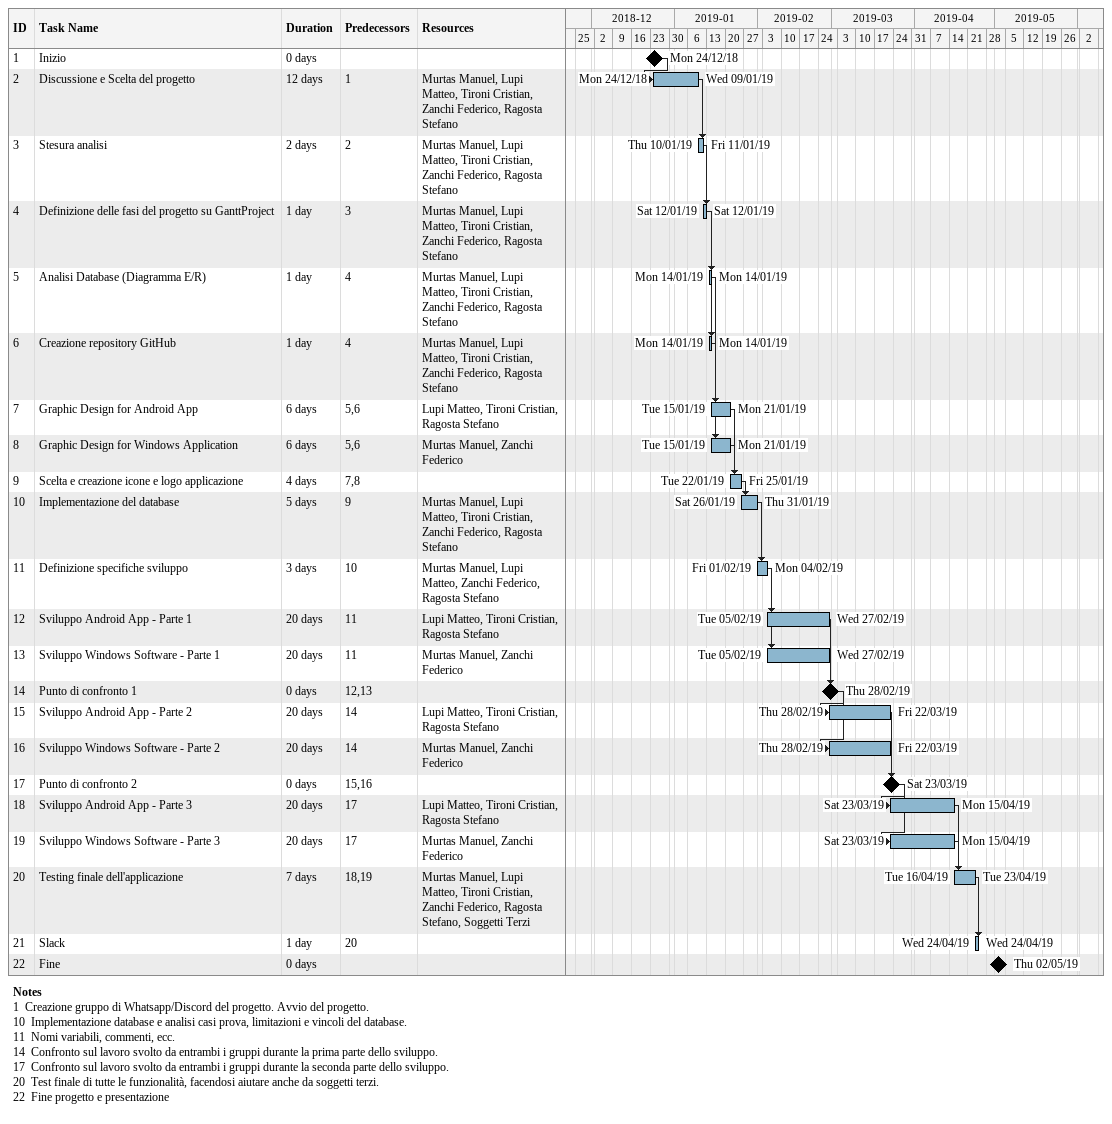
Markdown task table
| ID | Task | Duration | Start | Finish | Predecessors | Resources |
|---|---|---|---|---|---|---|
| 1 | Inizio | 0d | 2018-12-24 | 2018-12-24 |  |  |
| 2 | Discussione e Scelta del progetto | 12d | 2018-12-24 | 2019-01-09 | 1 | Murtas Manuel, Lupi Matteo, Tironi Cristian, Zanchi Federico, Ragosta Stefano |
| 3 | Stesura analisi | 2d | 2019-01-10 | 2019-01-11 | 2 | Murtas Manuel, Lupi Matteo, Tironi Cristian, Zanchi Federico, Ragosta Stefano |
| 4 | Definizione delle fasi del progetto su GanttProject | 1d | 2019-01-12 | 2019-01-12 | 3 | Murtas Manuel, Lupi Matteo, Tironi Cristian, Zanchi Federico, Ragosta Stefano |
| 5 | Analisi Database (Diagramma E/R) | 1d | 2019-01-14 | 2019-01-14 | 4 | Murtas Manuel, Lupi Matteo, Tironi Cristian, Zanchi Federico, Ragosta Stefano |
| 6 | Creazione repository GitHub | 1d | 2019-01-14 | 2019-01-14 | 4 | Murtas Manuel, Lupi Matteo, Tironi Cristian, Zanchi Federico, Ragosta Stefano |
| 7 | Graphic Design for Android App | 6d | 2019-01-15 | 2019-01-21 | 5, 6 | Lupi Matteo, Tironi Cristian, Ragosta Stefano |
| 8 | Graphic Design for Windows Application | 6d | 2019-01-15 | 2019-01-21 | 5, 6 | Murtas Manuel, Zanchi Federico |
| 9 | Scelta e creazione icone e logo applicazione | 4d | 2019-01-22 | 2019-01-25 | 7, 8 |  |
| 10 | Implementazione del database | 5d | 2019-01-26 | 2019-01-31 | 9 | Murtas Manuel, Lupi Matteo, Tironi Cristian, Zanchi Federico, Ragosta Stefano |
| 11 | Definizione specifiche sviluppo | 3d | 2019-02-01 | 2019-02-04 | 10 | Murtas Manuel, Lupi Matteo, Zanchi Federico, Ragosta Stefano |
| 12 | Sviluppo Android App - Parte 1 | 20d | 2019-02-05 | 2019-02-27 | 11 | Lupi Matteo, Tironi Cristian, Ragosta Stefano |
| 13 | Sviluppo Windows Software - Parte 1 | 20d | 2019-02-05 | 2019-02-27 | 11 | Murtas Manuel, Zanchi Federico |
| 14 | Punto di confronto 1 | 0d | 2019-02-28 | 2019-02-28 | 12, 13 |  |
| 15 | Sviluppo Android App - Parte 2 | 20d | 2019-02-28 | 2019-03-22 | 14 | Lupi Matteo, Tironi Cristian, Ragosta Stefano |
| 16 | Sviluppo Windows Software - Parte 2 | 20d | 2019-02-28 | 2019-03-22 | 14 | Murtas Manuel, Zanchi Federico |
| 17 | Punto di confronto 2 | 0d | 2019-03-23 | 2019-03-23 | 15, 16 |  |
| 18 | Sviluppo Android App - Parte 3 | 20d | 2019-03-23 | 2019-04-15 | 17 | Lupi Matteo, Tironi Cristian, Ragosta Stefano |
| 19 | Sviluppo Windows Software - Parte 3 | 20d | 2019-03-23 | 2019-04-15 | 17 | Murtas Manuel, Zanchi Federico |
| 20 | Testing finale dell'applicazione | 7d | 2019-04-16 | 2019-04-23 | 18, 19 | Murtas Manuel, Lupi Matteo, Tironi Cristian, Zanchi Federico, Ragosta Stefano, Soggetti Terzi |
| 21 | Slack | 1d | 2019-04-24 | 2019-04-24 | 20 |  |
| 22 | Fine | 0d | 2019-05-02 | 2019-05-02 |  |  |

Notes
- 1: Creazione gruppo di Whatsapp/Discord del progetto. Avvio del progetto.
- 10: Implementazione database e analisi casi prova, limitazioni e vincoli del database.
- 11: Nomi variabili, commenti, ecc.
- 14: Confronto sul lavoro svolto da entrambi i gruppi durante la prima parte dello sviluppo.
- 17: Confronto sul lavoro svolto da entrambi i gruppi durante la seconda parte dello sviluppo.
- 20: Test finale di tutte le funzionalità, facendosi aiutare anche da soggetti terzi.
- 22: Fine progetto e presentazione
